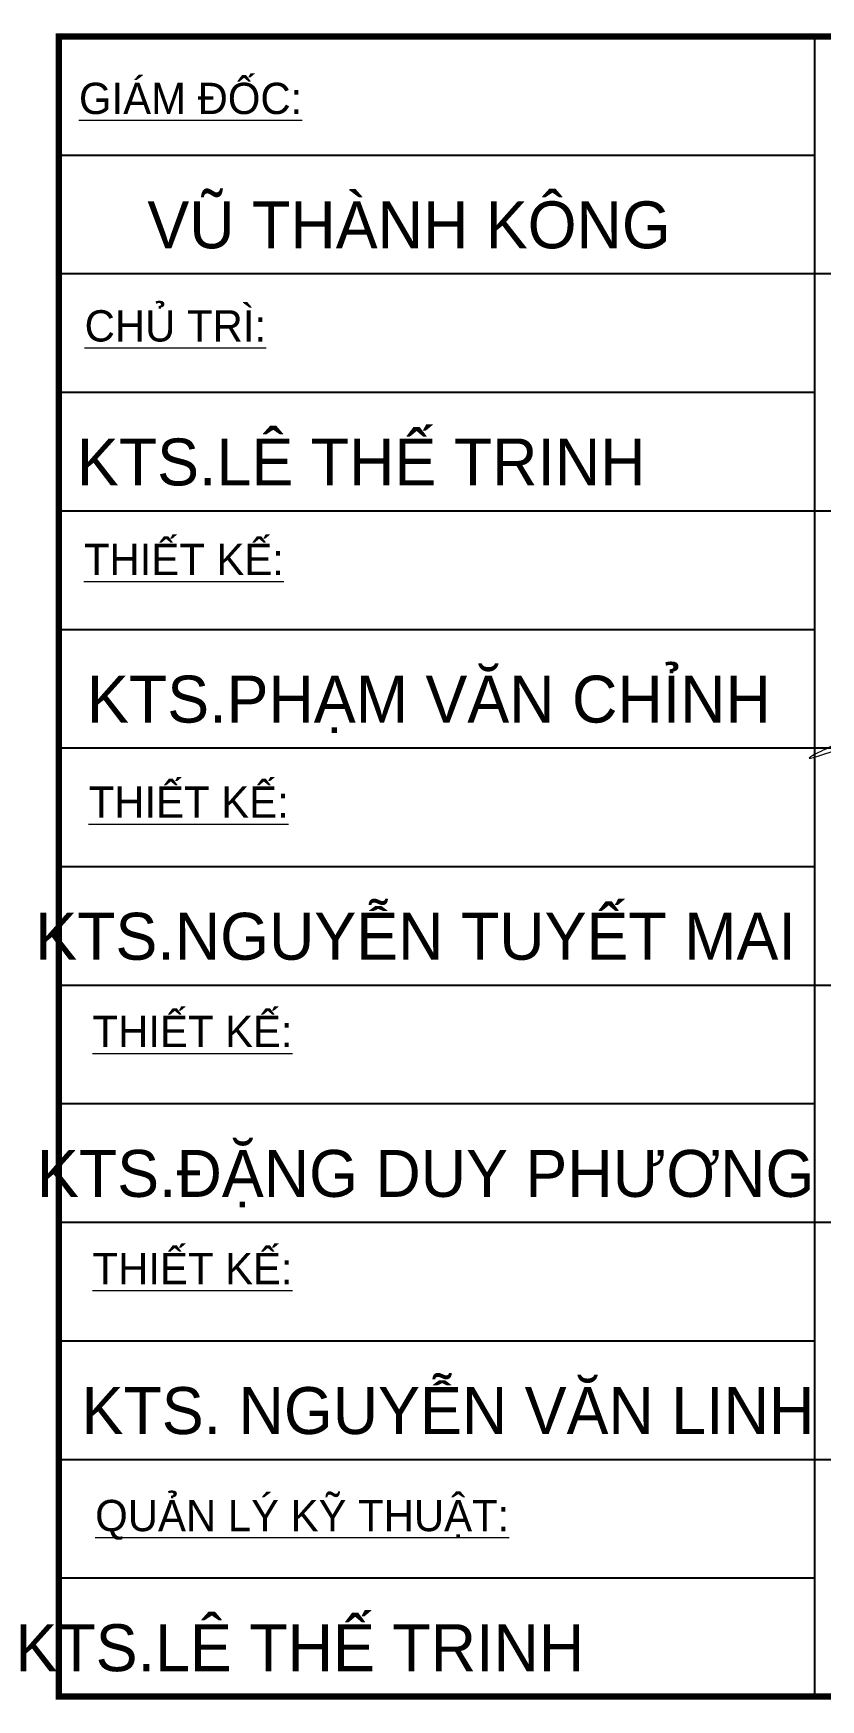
# Model space of a CAD drawing. Header units: millimetres. Extents: x 1336014 to 2939047, y -333549 to -60566.
# Drawn here: x 1409814 to 1412303, y -155101 to -149831 of the extents above; entities that cross this region are included whole.
import ezdxf
from ezdxf.enums import TextEntityAlignment as Align

# ---------------------------------------------------------------- set-up
doc = ezdxf.new("R2010")
doc.units = ezdxf.units.MM
doc.header["$MEASUREMENT"] = 0
for name, color, linetype, lineweight in [('05.Text', 253, 'Continuous', 18), ('11.Khung bo', 32, 'Continuous', 50), ('12.Khung', 36, 'Continuous', 25)]:
    doc.layers.add(name, color=color, linetype=linetype, lineweight=lineweight)
doc.styles.add('VnAvantH', font='')
doc.styles.get('VnAvantH').set_extended_font_data('.VnAvantH')

# ---------------------------------------------------------------- blocks, each defined once
blk = doc.blocks.new('100')
at = {"layer": '05.Text'}
blk.add_open_spline([(1900027.3, -932469.1), (1900027.6, -932463.4), (1900028.8, -932443.7), (1900009.5, -932491), (1900040.6, -932526.3), (1900095.5, -932479.5), (1900154.5, -932429.5), (1900222.4, -932361.6), (1900279.7, -932280.7), (1900318.3, -932216.4), (1900354.9, -932171), (1900345, -932131.6), (1900296.8, -932159.2), (1900265, -932194.8), (1900220.7, -932248.8), (1900168, -932329.7), (1900108.1, -932414.3), (1900074.5, -932508), (1900057.2, -932566.2), (1900065.3, -932598.5), (1900076.7, -932622.9), (1900123.3, -932597.7), (1900175.8, -932554.9), (1900390.9, -932312.5), (1900537.4, -932186), (1900786.5, -931833.8), (1900665.1, -931955.3), (1900597.7, -932063.1), (1900494.1, -932229.9), (1900413, -932360.1), (1900396.5, -932422.5), (1900395, -932460.6), (1900469.5, -932375.5), (1900492.6, -932334), (1900645.3, -932136.9), (1900542.6, -932263.3), (1900512.5, -932304.5), (1900501.5, -932335.9), (1900497.8, -932362.2), (1900533.9, -932367.2), (1900569.1, -932338.8), (1900602.9, -932302.6), (1900678.2, -932214), (1900566.7, -932283.7), (1900452.9, -932330.7), (1900585.9, -932316.3), (1900655, -932291.6), (1900766, -932274.6), (1900830.4, -932256.3), (1900974.5, -932247.2), (1900874.8, -932264), (1900784.6, -932318.6), (1900604.3, -932411.2), (1900350.9, -932518), (1899954.7, -932657.4), (1899652.5, -932742.5), (1899240.2, -932946.3), (1899912.6, -932690.8), (1900221.7, -932592.4), (1900687.7, -932480.1), (1901024.1, -932425.7), (1901267.6, -932405.8), (1901367.9, -932419.8), (1901425.6, -932427.8)], degree=3, knots=[0, 0, 0, 0, 13.001549, 45.182046, 75.147666, 135.108377, 209.641321, 330.219786, 413.431736, 506.039568, 562.398795, 572.463919, 614.687261, 666.540181, 742.379066, 813.202468, 960.332922, 1047.085289, 1116.051756, 1131.302675, 1149.586427, 1184.79628, 1250.847983, 1377.568732, 2101.569807, 2168.068812, 2267.843813, 2387.363722, 2649.028258, 2817.08725, 2833.831444, 2854.618351, 2901.709158, 3027.903615, 3176.185809, 3269.626432, 3330.368571, 3346.796885, 3372.809813, 3391.190007, 3437.370987, 3499.325704, 3566.136718, 3664.560559, 3739.363206, 3816.79641, 3907.070556, 4014.590981, 4111.202593, 4196.764677, 4225.616608, 4342.07839, 4556.167365, 4806.734713, 5180.847788, 5782.871818, 5867.791252, 6344.624172, 6742.186194, 7236.015034, 7661.393477, 7790.355718, 7964.394921, 7964.394921, 7964.394921, 7964.394921], dxfattribs=at)
at = {"layer": '11.Khung bo', "const_width": 26.7}
blk.add_lwpolyline([(1896212.6, -936839.9), (1901212.6, -936839.9), (1901212.6, -929840), (1896212.6, -929840)], close=True, dxfattribs=at)
blk.add_lwpolyline([(1896212.6, -936839.9), (1901212.6, -936839.9), (1901212.6, -929840), (1896212.6, -929840)], close=True, dxfattribs=at)
blk.add_lwpolyline([(1896212.6, -936839.9), (1901212.6, -936839.9), (1901212.6, -929840), (1896212.6, -929840)], close=True, dxfattribs=at)
at = {"layer": '12.Khung'}
for p, q in [((1899398.9, -929840), (1899398.9, -936839.9)), ((1899398.9, -929840), (1899398.9, -936839.9)), ((1899398.9, -929840), (1899398.9, -936839.9)), ((1896212.6, -930340), (1899398.9, -930340)), ((1896212.6, -930340), (1899398.9, -930340)), ((1896212.6, -930340), (1899398.9, -930340)), ((1896212.6, -930839.9), (1901212.6, -930839.9)), ((1896212.6, -930839.9), (1901212.6, -930839.9)), ((1896212.6, -930839.9), (1901212.6, -930839.9)), ((1896212.6, -931339.9), (1899398.9, -931339.9)), ((1896212.6, -931339.9), (1899398.9, -931339.9)), ((1896212.6, -931339.9), (1899398.9, -931339.9)), ((1896212.6, -931839.9), (1901212.6, -931839.9)), ((1896212.6, -931839.9), (1901212.6, -931839.9)), ((1896212.6, -931839.9), (1901212.6, -931839.9)), ((1896212.6, -932339.9), (1899398.9, -932339.9)), ((1896212.6, -932339.9), (1899398.9, -932339.9)), ((1896212.6, -932339.9), (1899398.9, -932339.9)), ((1896212.6, -932839.9), (1901212.6, -932839.9)), ((1896212.6, -932839.9), (1901212.6, -932839.9)), ((1896212.6, -932839.9), (1901212.6, -932839.9)), ((1896212.6, -933339.9), (1899398.9, -933339.9)), ((1896212.6, -933339.9), (1899398.9, -933339.9)), ((1896212.6, -933339.9), (1899398.9, -933339.9)), ((1896212.6, -933839.9), (1901212.6, -933839.9)), ((1896212.6, -933839.9), (1901212.6, -933839.9)), ((1896212.6, -933839.9), (1901212.6, -933839.9)), ((1896212.6, -934339.9), (1899398.9, -934339.9)), ((1896212.6, -934339.9), (1899398.9, -934339.9)), ((1896212.6, -934339.9), (1899398.9, -934339.9)), ((1896212.6, -934839.9), (1901212.6, -934839.9)), ((1896212.6, -934839.9), (1901212.6, -934839.9)), ((1896212.6, -934839.9), (1901212.6, -934839.9)), ((1896212.6, -935339.9), (1899398.9, -935339.9)), ((1896212.6, -935339.9), (1899398.9, -935339.9)), ((1896212.6, -935339.9), (1899398.9, -935339.9)), ((1896212.6, -935839.9), (1901212.6, -935839.9)), ((1896212.6, -935839.9), (1901212.6, -935839.9)), ((1896212.6, -935839.9), (1901212.6, -935839.9)), ((1896212.6, -936339.9), (1899398.9, -936339.9)), ((1896212.6, -936339.9), (1899398.9, -936339.9)), ((1896212.6, -936339.9), (1899398.9, -936339.9))]:
    blk.add_line(p, q, dxfattribs=at)
at = {"layer": '05.Text', "style": 'VnAvantH'}
for s, p in [('%%Ugi¸m ®èc:', (1896298.1, -930167.1)), ('%%Uchñ tr×:', (1896321.9, -931126.2)), ('%%UthiÕt kÕ:', (1896318.8, -932111.3)), ('%%UthiÕt kÕ:', (1896338.7, -933134.4)), ('%%UthiÕt kÕ:', (1896355.3, -934101.6)), ('%%UthiÕt kÕ:', (1896355.3, -935101.6)), ('%%Uqu¶n lý kü thuËt:', (1896366.5, -936142.8))]:
    blk.add_text(s, height=131.999, dxfattribs=at).set_placement(p)
for s, p in [('vò thµnh k«ng', (1898793.1, -930733.3)), ('KTS.lª thÕ trinh', (1898687.2, -931733.2)), ('KTS.PH¹M V¡N CHØNH', (1899215.3, -932733.2)), ('KTS.nguyÔn tuyÕt mai', (1899320.6, -933733.2)), ('KTS.§ÆNG DUY PH¦¥NG', (1899398.5, -934733.2)), ('KTS. NGUYÔN V¡N LINH', (1899398.5, -935733.2)), ('KTS.lª thÕ trinh', (1898428.2, -936733.2))]:
    blk.add_text(s, height=197.998, dxfattribs=at).set_placement(p, align=Align.RIGHT)

msp = doc.modelspace()

# ---------------------------------------------------------------- block references
at = {"layer": '05.Text', "xscale": 0.75, "yscale": 0.75, "zscale": 0.75}
msp.add_blockref('100', (-12265.7, 547538.6), dxfattribs=at)

doc.saveas('drawing.dxf')
